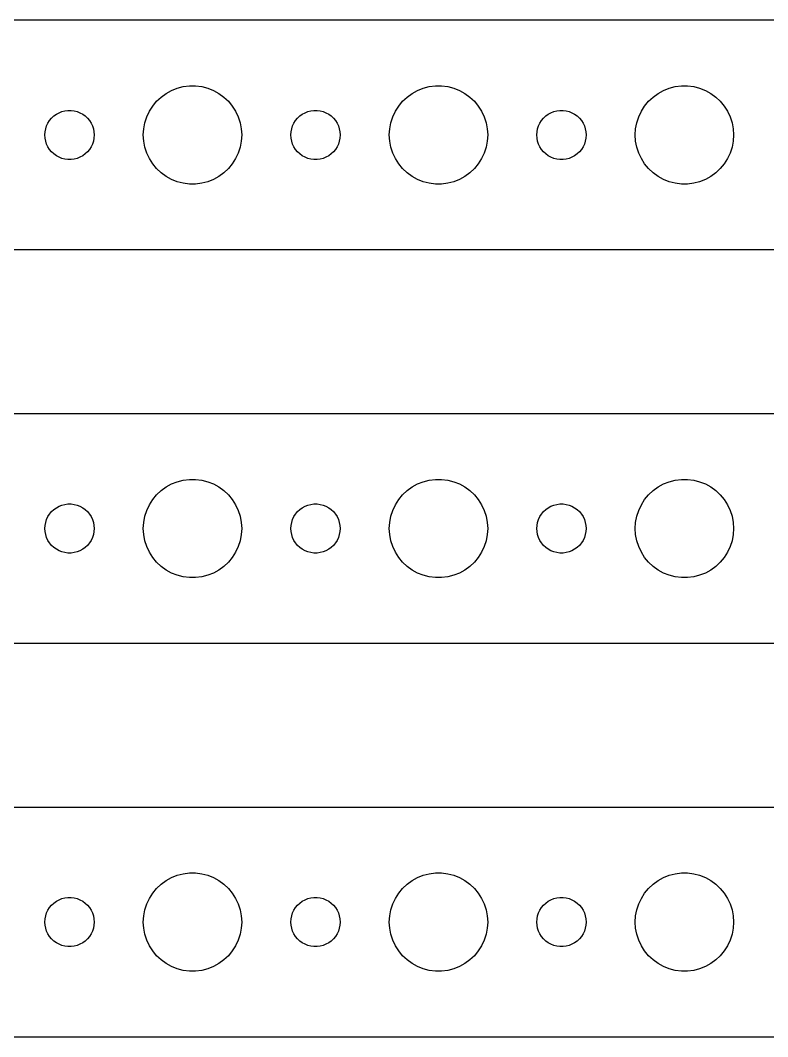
# Model space of a CAD drawing. Header units: metres. Extents: x -90 to 90, y 113 to 223.
# Drawn here: x -3 to 42.6, y 161 to 223 of the extents above; entities that cross this region are included whole.
import ezdxf

# ---------------------------------------------------------------- set-up
doc = ezdxf.new("R2010")
doc.units = ezdxf.units.M

msp = doc.modelspace()

# ---------------------------------------------------------------- linework, layer by layer
for p, q in [((84.8139, 222.99), (-84.8139, 222.99)), ((6.22266, 218.714), (6.57294, 218.853)), ((6.57294, 218.853), (6.93785, 218.947)), ((6.93785, 218.947), (7.31161, 218.994)), ((7.31161, 218.994), (7.68837, 218.994)), ((7.68837, 218.994), (8.06213, 218.947)), ((8.06213, 218.947), (8.42705, 218.853)), ((8.42705, 218.853), (8.77733, 218.714)), ((21.2227, 218.714), (21.5729, 218.853)), ((21.5729, 218.853), (21.9379, 218.947)), ((21.9379, 218.947), (22.3116, 218.994)), ((22.3116, 218.994), (22.6884, 218.994)), ((22.6884, 218.994), (23.0621, 218.947)), ((23.0621, 218.947), (23.427, 218.853)), ((23.427, 218.853), (23.7773, 218.714)), ((36.2227, 218.714), (36.5729, 218.853)), ((36.5729, 218.853), (36.9379, 218.947)), ((36.9379, 218.947), (37.3116, 218.994)), ((37.3116, 218.994), (37.6884, 218.994)), ((37.6884, 218.994), (38.0621, 218.947)), ((38.0621, 218.947), (38.427, 218.853)), ((38.427, 218.853), (38.7773, 218.714)), ((5.31308, 218.054), (5.58772, 218.312)), ((5.58772, 218.312), (5.89252, 218.533)), ((5.89252, 218.533), (6.22266, 218.714)), ((8.77733, 218.714), (9.10747, 218.533)), ((9.10747, 218.533), (9.41226, 218.312)), ((9.41226, 218.312), (9.6869, 218.054)), ((20.3131, 218.054), (20.5877, 218.312)), ((20.5877, 218.312), (20.8925, 218.533)), ((20.8925, 218.533), (21.2227, 218.714)), ((23.7773, 218.714), (24.1075, 218.533)), ((24.1075, 218.533), (24.4123, 218.312)), ((24.4123, 218.312), (24.6869, 218.054)), ((35.3131, 218.054), (35.5877, 218.312)), ((35.5877, 218.312), (35.8925, 218.533)), ((35.8925, 218.533), (36.2227, 218.714)), ((38.7773, 218.714), (39.1075, 218.533)), ((39.1075, 218.533), (39.4123, 218.312)), ((39.4123, 218.312), (39.6869, 218.054)), ((4.87108, 217.445), (5.07294, 217.763)), ((5.07294, 217.763), (5.31308, 218.054)), ((9.6869, 218.054), (9.92705, 217.763)), ((9.92705, 217.763), (10.1289, 217.445)), ((19.8711, 217.445), (20.0729, 217.763)), ((20.0729, 217.763), (20.3131, 218.054)), ((24.6869, 218.054), (24.927, 217.763)), ((24.927, 217.763), (25.1289, 217.445)), ((34.8711, 217.445), (35.0729, 217.763)), ((35.0729, 217.763), (35.3131, 218.054)), ((39.6869, 218.054), (39.927, 217.763)), ((39.927, 217.763), (40.1289, 217.445)), ((-1.21352, 216.882), (-1.09344, 217.027)), ((-1.09344, 217.027), (-0.95613, 217.156)), ((-0.95613, 217.156), (-0.80373, 217.266)), ((-0.80373, 217.266), (-0.63866, 217.357)), ((-0.63866, 217.357), (-0.46352, 217.427)), ((-0.46352, 217.427), (-0.28107, 217.473)), ((-0.28107, 217.473), (-0.09418, 217.497)), ((-0.09418, 217.497), (0.09418, 217.497)), ((0.09418, 217.497), (0.28107, 217.473)), ((0.28107, 217.473), (0.46352, 217.427)), ((0.46352, 217.427), (0.63866, 217.357)), ((0.63866, 217.357), (0.80373, 217.266)), ((0.80373, 217.266), (0.95613, 217.156)), ((0.95613, 217.156), (1.09344, 217.027)), ((1.09344, 217.027), (1.21352, 216.882)), ((4.59424, 216.746), (4.71066, 217.104)), ((4.71066, 217.104), (4.87108, 217.445)), ((10.1289, 217.445), (10.2893, 217.104)), ((10.2893, 217.104), (10.4057, 216.746)), ((13.7865, 216.882), (13.9065, 217.027)), ((13.9065, 217.027), (14.0439, 217.156)), ((14.0439, 217.156), (14.1963, 217.266)), ((14.1963, 217.266), (14.3613, 217.357)), ((14.3613, 217.357), (14.5365, 217.427)), ((14.5365, 217.427), (14.7189, 217.473)), ((14.7189, 217.473), (14.9058, 217.497)), ((14.9058, 217.497), (15.0942, 217.497)), ((15.0942, 217.497), (15.2811, 217.473)), ((15.2811, 217.473), (15.4635, 217.427)), ((15.4635, 217.427), (15.6387, 217.357)), ((15.6387, 217.357), (15.8037, 217.266)), ((15.8037, 217.266), (15.9561, 217.156)), ((15.9561, 217.156), (16.0934, 217.027)), ((16.0934, 217.027), (16.2135, 216.882)), ((19.5942, 216.746), (19.7107, 217.104)), ((19.7107, 217.104), (19.8711, 217.445)), ((25.1289, 217.445), (25.2893, 217.104)), ((25.2893, 217.104), (25.4057, 216.746)), ((28.7865, 216.882), (28.9065, 217.027)), ((28.9065, 217.027), (29.0439, 217.156)), ((29.0439, 217.156), (29.1963, 217.266)), ((29.1963, 217.266), (29.3613, 217.357)), ((29.3613, 217.357), (29.5365, 217.427)), ((29.5365, 217.427), (29.7189, 217.473)), ((29.7189, 217.473), (29.9058, 217.497)), ((29.9058, 217.497), (30.0942, 217.497)), ((30.0942, 217.497), (30.2811, 217.473)), ((30.2811, 217.473), (30.4635, 217.427)), ((30.4635, 217.427), (30.6387, 217.357)), ((30.6387, 217.357), (30.8037, 217.266)), ((30.8037, 217.266), (30.9561, 217.156)), ((30.9561, 217.156), (31.0934, 217.027)), ((31.0934, 217.027), (31.2135, 216.882)), ((34.5942, 216.746), (34.7107, 217.104)), ((34.7107, 217.104), (34.8711, 217.445)), ((40.1289, 217.445), (40.2893, 217.104)), ((40.2893, 217.104), (40.4057, 216.746)), ((-1.48816, 216.188), (-1.45287, 216.373)), ((-1.45287, 216.373), (-1.39465, 216.552)), ((-1.39465, 216.552), (-1.31445, 216.723)), ((-1.31445, 216.723), (-1.21352, 216.882)), ((1.21352, 216.882), (1.31445, 216.723)), ((1.31445, 216.723), (1.39465, 216.552)), ((1.39465, 216.552), (1.45287, 216.373)), ((1.45287, 216.373), (1.48816, 216.188)), ((4.5, 216), (4.52365, 216.376)), ((4.52365, 216.376), (4.59424, 216.746)), ((10.4057, 216.746), (10.4763, 216.376)), ((10.4763, 216.376), (10.5, 216)), ((13.5118, 216.188), (13.5471, 216.373)), ((13.5471, 216.373), (13.6053, 216.552)), ((13.6053, 216.552), (13.6855, 216.723)), ((13.6855, 216.723), (13.7865, 216.882)), ((16.2135, 216.882), (16.3145, 216.723)), ((16.3145, 216.723), (16.3947, 216.552)), ((16.3947, 216.552), (16.4529, 216.373)), ((16.4529, 216.373), (16.4882, 216.188)), ((19.5, 216), (19.5237, 216.376)), ((19.5237, 216.376), (19.5942, 216.746)), ((25.4057, 216.746), (25.4763, 216.376)), ((25.4763, 216.376), (25.5, 216)), ((28.5118, 216.188), (28.5471, 216.373)), ((28.5471, 216.373), (28.6053, 216.552)), ((28.6053, 216.552), (28.6855, 216.723)), ((28.6855, 216.723), (28.7865, 216.882)), ((31.2135, 216.882), (31.3145, 216.723)), ((31.3145, 216.723), (31.3947, 216.552)), ((31.3947, 216.552), (31.4529, 216.373)), ((31.4529, 216.373), (31.4882, 216.188)), ((34.5, 216), (34.5237, 216.376)), ((34.5237, 216.376), (34.5942, 216.746)), ((40.4057, 216.746), (40.4763, 216.376)), ((40.4763, 216.376), (40.5, 216)), ((-1.5, 216), (-1.48816, 216.188)), ((-1.48816, 215.812), (-1.5, 216)), ((-1.45287, 215.627), (-1.48816, 215.812)), ((1.48816, 215.812), (1.45287, 215.627)), ((1.48816, 216.188), (1.5, 216)), ((1.5, 216), (1.48816, 215.812)), ((4.52365, 215.624), (4.5, 216)), ((10.5, 216), (10.4763, 215.624)), ((13.5, 216), (13.5118, 216.188)), ((13.5118, 215.812), (13.5, 216)), ((13.5471, 215.627), (13.5118, 215.812)), ((16.4882, 215.812), (16.4529, 215.627)), ((16.4882, 216.188), (16.5, 216)), ((16.5, 216), (16.4882, 215.812)), ((19.5237, 215.624), (19.5, 216)), ((25.5, 216), (25.4763, 215.624)), ((28.5, 216), (28.5118, 216.188)), ((28.5118, 215.812), (28.5, 216)), ((28.5471, 215.627), (28.5118, 215.812)), ((31.4882, 215.812), (31.4529, 215.627)), ((31.4882, 216.188), (31.5, 216)), ((31.5, 216), (31.4882, 215.812)), ((34.5237, 215.624), (34.5, 216)), ((40.5, 216), (40.4763, 215.624)), ((-1.39465, 215.448), (-1.45287, 215.627)), ((-1.31445, 215.277), (-1.39465, 215.448)), ((-1.21352, 215.118), (-1.31445, 215.277)), ((-1.09344, 214.973), (-1.21352, 215.118)), ((1.21352, 215.118), (1.09344, 214.973)), ((1.31445, 215.277), (1.21352, 215.118)), ((1.39465, 215.448), (1.31445, 215.277)), ((1.45287, 215.627), (1.39465, 215.448)), ((4.59424, 215.254), (4.52365, 215.624)), ((4.71066, 214.896), (4.59424, 215.254)), ((10.4057, 215.254), (10.2893, 214.896)), ((10.4763, 215.624), (10.4057, 215.254)), ((13.6053, 215.448), (13.5471, 215.627)), ((13.6855, 215.277), (13.6053, 215.448)), ((13.7865, 215.118), (13.6855, 215.277)), ((13.9065, 214.973), (13.7865, 215.118)), ((16.2135, 215.118), (16.0934, 214.973)), ((16.3145, 215.277), (16.2135, 215.118)), ((16.3947, 215.448), (16.3145, 215.277)), ((16.4529, 215.627), (16.3947, 215.448)), ((19.5942, 215.254), (19.5237, 215.624)), ((19.7107, 214.896), (19.5942, 215.254)), ((25.4057, 215.254), (25.2893, 214.896)), ((25.4763, 215.624), (25.4057, 215.254)), ((28.6053, 215.448), (28.5471, 215.627)), ((28.6855, 215.277), (28.6053, 215.448)), ((28.7865, 215.118), (28.6855, 215.277)), ((28.9065, 214.973), (28.7865, 215.118)), ((31.2135, 215.118), (31.0934, 214.973)), ((31.3145, 215.277), (31.2135, 215.118)), ((31.3947, 215.448), (31.3145, 215.277)), ((31.4529, 215.627), (31.3947, 215.448)), ((34.5942, 215.254), (34.5237, 215.624)), ((34.7107, 214.896), (34.5942, 215.254)), ((40.4057, 215.254), (40.2893, 214.896)), ((40.4763, 215.624), (40.4057, 215.254)), ((-0.95613, 214.844), (-1.09344, 214.973)), ((-0.80373, 214.734), (-0.95613, 214.844)), ((-0.63866, 214.643), (-0.80373, 214.734)), ((-0.46352, 214.573), (-0.63866, 214.643)), ((-0.28107, 214.527), (-0.46352, 214.573)), ((-0.09418, 214.503), (-0.28107, 214.527)), ((0.09418, 214.503), (-0.09418, 214.503)), ((0.28107, 214.527), (0.09418, 214.503)), ((0.46352, 214.573), (0.28107, 214.527)), ((0.63866, 214.643), (0.46352, 214.573)), ((0.80373, 214.734), (0.63866, 214.643)), ((0.95613, 214.844), (0.80373, 214.734)), ((1.09344, 214.973), (0.95613, 214.844)), ((4.87108, 214.555), (4.71066, 214.896)), ((5.07294, 214.237), (4.87108, 214.555)), ((10.1289, 214.555), (9.92705, 214.237)), ((10.2893, 214.896), (10.1289, 214.555)), ((14.0439, 214.844), (13.9065, 214.973)), ((14.1963, 214.734), (14.0439, 214.844)), ((14.3613, 214.643), (14.1963, 214.734)), ((14.5365, 214.573), (14.3613, 214.643)), ((14.7189, 214.527), (14.5365, 214.573)), ((14.9058, 214.503), (14.7189, 214.527)), ((15.0942, 214.503), (14.9058, 214.503)), ((15.2811, 214.527), (15.0942, 214.503)), ((15.4635, 214.573), (15.2811, 214.527)), ((15.6387, 214.643), (15.4635, 214.573)), ((15.8037, 214.734), (15.6387, 214.643)), ((15.9561, 214.844), (15.8037, 214.734)), ((16.0934, 214.973), (15.9561, 214.844)), ((19.8711, 214.555), (19.7107, 214.896)), ((20.0729, 214.237), (19.8711, 214.555)), ((25.1289, 214.555), (24.927, 214.237)), ((25.2893, 214.896), (25.1289, 214.555)), ((29.0439, 214.844), (28.9065, 214.973)), ((29.1963, 214.734), (29.0439, 214.844)), ((29.3613, 214.643), (29.1963, 214.734)), ((29.5365, 214.573), (29.3613, 214.643)), ((29.7189, 214.527), (29.5365, 214.573)), ((29.9058, 214.503), (29.7189, 214.527)), ((30.0942, 214.503), (29.9058, 214.503)), ((30.2811, 214.527), (30.0942, 214.503)), ((30.4635, 214.573), (30.2811, 214.527)), ((30.6387, 214.643), (30.4635, 214.573)), ((30.8037, 214.734), (30.6387, 214.643)), ((30.9561, 214.844), (30.8037, 214.734)), ((31.0934, 214.973), (30.9561, 214.844)), ((34.8711, 214.555), (34.7107, 214.896)), ((35.0729, 214.237), (34.8711, 214.555)), ((40.1289, 214.555), (39.927, 214.237)), ((40.2893, 214.896), (40.1289, 214.555)), ((5.31308, 213.946), (5.07294, 214.237)), ((5.58772, 213.688), (5.31308, 213.946)), ((9.6869, 213.946), (9.41226, 213.688)), ((9.92705, 214.237), (9.6869, 213.946)), ((20.3131, 213.946), (20.0729, 214.237)), ((20.5877, 213.688), (20.3131, 213.946)), ((24.6869, 213.946), (24.4123, 213.688)), ((24.927, 214.237), (24.6869, 213.946)), ((35.3131, 213.946), (35.0729, 214.237)), ((35.5877, 213.688), (35.3131, 213.946)), ((39.6869, 213.946), (39.4123, 213.688)), ((39.927, 214.237), (39.6869, 213.946)), ((5.89252, 213.467), (5.58772, 213.688)), ((6.22266, 213.286), (5.89252, 213.467)), ((6.57294, 213.147), (6.22266, 213.286)), ((8.77733, 213.286), (8.42705, 213.147)), ((9.10747, 213.467), (8.77733, 213.286)), ((9.41226, 213.688), (9.10747, 213.467)), ((20.8925, 213.467), (20.5877, 213.688)), ((21.2227, 213.286), (20.8925, 213.467)), ((21.5729, 213.147), (21.2227, 213.286)), ((23.7773, 213.286), (23.427, 213.147)), ((24.1075, 213.467), (23.7773, 213.286)), ((24.4123, 213.688), (24.1075, 213.467)), ((35.8925, 213.467), (35.5877, 213.688)), ((36.2227, 213.286), (35.8925, 213.467)), ((36.5729, 213.147), (36.2227, 213.286)), ((38.7773, 213.286), (38.427, 213.147)), ((39.1075, 213.467), (38.7773, 213.286)), ((39.4123, 213.688), (39.1075, 213.467)), ((6.93785, 213.053), (6.57294, 213.147)), ((7.31161, 213.006), (6.93785, 213.053)), ((7.68837, 213.006), (7.31161, 213.006)), ((8.06213, 213.053), (7.68837, 213.006)), ((8.42705, 213.147), (8.06213, 213.053)), ((21.9379, 213.053), (21.5729, 213.147)), ((22.3116, 213.006), (21.9379, 213.053)), ((22.6884, 213.006), (22.3116, 213.006)), ((23.0621, 213.053), (22.6884, 213.006)), ((23.427, 213.147), (23.0621, 213.053)), ((36.9379, 213.053), (36.5729, 213.147)), ((37.3116, 213.006), (36.9379, 213.053)), ((37.6884, 213.006), (37.3116, 213.006)), ((38.0621, 213.053), (37.6884, 213.006)), ((38.427, 213.147), (38.0621, 213.053)), ((-84.8139, 209.01), (84.8139, 209.01)), ((84.8139, 198.99), (-84.8139, 198.99)), ((5.89252, 194.533), (6.22266, 194.714)), ((6.22266, 194.714), (6.57294, 194.853)), ((6.57294, 194.853), (6.93785, 194.947)), ((6.93785, 194.947), (7.31161, 194.994)), ((7.31161, 194.994), (7.68837, 194.994)), ((7.68837, 194.994), (8.06213, 194.947)), ((8.06213, 194.947), (8.42705, 194.853)), ((8.42705, 194.853), (8.77733, 194.714)), ((8.77733, 194.714), (9.10747, 194.533)), ((20.8925, 194.533), (21.2227, 194.714)), ((21.2227, 194.714), (21.5729, 194.853)), ((21.5729, 194.853), (21.9379, 194.947)), ((21.9379, 194.947), (22.3116, 194.994)), ((22.3116, 194.994), (22.6884, 194.994)), ((22.6884, 194.994), (23.0621, 194.947)), ((23.0621, 194.947), (23.427, 194.853)), ((23.427, 194.853), (23.7773, 194.714)), ((23.7773, 194.714), (24.1075, 194.533)), ((35.8925, 194.533), (36.2227, 194.714)), ((36.2227, 194.714), (36.5729, 194.853)), ((36.5729, 194.853), (36.9379, 194.947)), ((36.9379, 194.947), (37.3116, 194.994)), ((37.3116, 194.994), (37.6884, 194.994)), ((37.6884, 194.994), (38.0621, 194.947)), ((38.0621, 194.947), (38.427, 194.853)), ((38.427, 194.853), (38.7773, 194.714)), ((38.7773, 194.714), (39.1075, 194.533)), ((5.07294, 193.763), (5.31308, 194.054)), ((5.31308, 194.054), (5.58772, 194.312)), ((5.58772, 194.312), (5.89252, 194.533)), ((9.10747, 194.533), (9.41226, 194.312)), ((9.41226, 194.312), (9.6869, 194.054)), ((9.6869, 194.054), (9.92705, 193.763)), ((20.0729, 193.763), (20.3131, 194.054)), ((20.3131, 194.054), (20.5877, 194.312)), ((20.5877, 194.312), (20.8925, 194.533)), ((24.1075, 194.533), (24.4123, 194.312)), ((24.4123, 194.312), (24.6869, 194.054)), ((24.6869, 194.054), (24.927, 193.763)), ((35.0729, 193.763), (35.3131, 194.054)), ((35.3131, 194.054), (35.5877, 194.312)), ((35.5877, 194.312), (35.8925, 194.533)), ((39.1075, 194.533), (39.4123, 194.312)), ((39.4123, 194.312), (39.6869, 194.054)), ((39.6869, 194.054), (39.927, 193.763)), ((-0.63866, 193.357), (-0.46352, 193.427)), ((-0.46352, 193.427), (-0.28107, 193.473)), ((-0.28107, 193.473), (-0.09418, 193.497)), ((-0.09418, 193.497), (0.09418, 193.497)), ((0.09418, 193.497), (0.28107, 193.473)), ((0.28107, 193.473), (0.46352, 193.427)), ((0.46352, 193.427), (0.63866, 193.357)), ((4.71066, 193.104), (4.87108, 193.445)), ((4.87108, 193.445), (5.07294, 193.763)), ((9.92705, 193.763), (10.1289, 193.445)), ((10.1289, 193.445), (10.2893, 193.104)), ((14.3613, 193.357), (14.5365, 193.427)), ((14.5365, 193.427), (14.7189, 193.473)), ((14.7189, 193.473), (14.9058, 193.497)), ((14.9058, 193.497), (15.0942, 193.497)), ((15.0942, 193.497), (15.2811, 193.473)), ((15.2811, 193.473), (15.4635, 193.427)), ((15.4635, 193.427), (15.6387, 193.357)), ((19.7107, 193.104), (19.8711, 193.445)), ((19.8711, 193.445), (20.0729, 193.763)), ((24.927, 193.763), (25.1289, 193.445)), ((25.1289, 193.445), (25.2893, 193.104)), ((29.3613, 193.357), (29.5365, 193.427)), ((29.5365, 193.427), (29.7189, 193.473)), ((29.7189, 193.473), (29.9058, 193.497)), ((29.9058, 193.497), (30.0942, 193.497)), ((30.0942, 193.497), (30.2811, 193.473)), ((30.2811, 193.473), (30.4635, 193.427)), ((30.4635, 193.427), (30.6387, 193.357)), ((34.7107, 193.104), (34.8711, 193.445)), ((34.8711, 193.445), (35.0729, 193.763)), ((39.927, 193.763), (40.1289, 193.445)), ((40.1289, 193.445), (40.2893, 193.104)), ((-1.31445, 192.723), (-1.21352, 192.882)), ((-1.21352, 192.882), (-1.09344, 193.027)), ((-1.09344, 193.027), (-0.95613, 193.156)), ((-0.95613, 193.156), (-0.80373, 193.266)), ((-0.80373, 193.266), (-0.63866, 193.357)), ((0.63866, 193.357), (0.80373, 193.266)), ((0.80373, 193.266), (0.95613, 193.156)), ((0.95613, 193.156), (1.09344, 193.027)), ((1.09344, 193.027), (1.21352, 192.882)), ((1.21352, 192.882), (1.31445, 192.723)), ((4.59424, 192.746), (4.71066, 193.104)), ((10.2893, 193.104), (10.4057, 192.746)), ((13.6855, 192.723), (13.7865, 192.882)), ((13.7865, 192.882), (13.9065, 193.027)), ((13.9065, 193.027), (14.0439, 193.156)), ((14.0439, 193.156), (14.1963, 193.266)), ((14.1963, 193.266), (14.3613, 193.357)), ((15.6387, 193.357), (15.8037, 193.266)), ((15.8037, 193.266), (15.9561, 193.156)), ((15.9561, 193.156), (16.0934, 193.027)), ((16.0934, 193.027), (16.2135, 192.882)), ((16.2135, 192.882), (16.3145, 192.723)), ((19.5942, 192.746), (19.7107, 193.104)), ((25.2893, 193.104), (25.4057, 192.746)), ((28.6855, 192.723), (28.7865, 192.882)), ((28.7865, 192.882), (28.9065, 193.027)), ((28.9065, 193.027), (29.0439, 193.156)), ((29.0439, 193.156), (29.1963, 193.266)), ((29.1963, 193.266), (29.3613, 193.357)), ((30.6387, 193.357), (30.8037, 193.266)), ((30.8037, 193.266), (30.9561, 193.156)), ((30.9561, 193.156), (31.0934, 193.027)), ((31.0934, 193.027), (31.2135, 192.882)), ((31.2135, 192.882), (31.3145, 192.723)), ((34.5942, 192.746), (34.7107, 193.104)), ((40.2893, 193.104), (40.4057, 192.746)), ((-1.5, 192), (-1.48816, 192.188)), ((-1.48816, 192.188), (-1.45287, 192.373)), ((-1.45287, 192.373), (-1.39465, 192.552)), ((-1.39465, 192.552), (-1.31445, 192.723)), ((1.31445, 192.723), (1.39465, 192.552)), ((1.39465, 192.552), (1.45287, 192.373)), ((1.45287, 192.373), (1.48816, 192.188)), ((1.48816, 192.188), (1.5, 192)), ((4.5, 192), (4.52365, 192.376)), ((4.52365, 192.376), (4.59424, 192.746)), ((10.4057, 192.746), (10.4763, 192.376)), ((10.4763, 192.376), (10.5, 192)), ((13.5, 192), (13.5118, 192.188)), ((13.5118, 192.188), (13.5471, 192.373)), ((13.5471, 192.373), (13.6053, 192.552)), ((13.6053, 192.552), (13.6855, 192.723)), ((16.3145, 192.723), (16.3947, 192.552)), ((16.3947, 192.552), (16.4529, 192.373)), ((16.4529, 192.373), (16.4882, 192.188)), ((16.4882, 192.188), (16.5, 192)), ((19.5, 192), (19.5237, 192.376)), ((19.5237, 192.376), (19.5942, 192.746)), ((25.4057, 192.746), (25.4763, 192.376)), ((25.4763, 192.376), (25.5, 192)), ((28.5, 192), (28.5118, 192.188)), ((28.5118, 192.188), (28.5471, 192.373)), ((28.5471, 192.373), (28.6053, 192.552)), ((28.6053, 192.552), (28.6855, 192.723)), ((31.3145, 192.723), (31.3947, 192.552)), ((31.3947, 192.552), (31.4529, 192.373)), ((31.4529, 192.373), (31.4882, 192.188)), ((31.4882, 192.188), (31.5, 192)), ((34.5, 192), (34.5237, 192.376)), ((34.5237, 192.376), (34.5942, 192.746)), ((40.4057, 192.746), (40.4763, 192.376)), ((40.4763, 192.376), (40.5, 192)), ((-1.48816, 191.812), (-1.5, 192)), ((-1.45287, 191.627), (-1.48816, 191.812)), ((-1.39465, 191.448), (-1.45287, 191.627)), ((1.45287, 191.627), (1.39465, 191.448)), ((1.48816, 191.812), (1.45287, 191.627)), ((1.5, 192), (1.48816, 191.812)), ((4.52365, 191.624), (4.5, 192)), ((4.59424, 191.254), (4.52365, 191.624)), ((10.4763, 191.624), (10.4057, 191.254)), ((10.5, 192), (10.4763, 191.624)), ((13.5118, 191.812), (13.5, 192)), ((13.5471, 191.627), (13.5118, 191.812)), ((13.6053, 191.448), (13.5471, 191.627)), ((16.4529, 191.627), (16.3947, 191.448)), ((16.4882, 191.812), (16.4529, 191.627)), ((16.5, 192), (16.4882, 191.812)), ((19.5237, 191.624), (19.5, 192)), ((19.5942, 191.254), (19.5237, 191.624)), ((25.4763, 191.624), (25.4057, 191.254)), ((25.5, 192), (25.4763, 191.624)), ((28.5118, 191.812), (28.5, 192)), ((28.5471, 191.627), (28.5118, 191.812)), ((28.6053, 191.448), (28.5471, 191.627)), ((31.4529, 191.627), (31.3947, 191.448)), ((31.4882, 191.812), (31.4529, 191.627)), ((31.5, 192), (31.4882, 191.812)), ((34.5237, 191.624), (34.5, 192)), ((34.5942, 191.254), (34.5237, 191.624)), ((40.4763, 191.624), (40.4057, 191.254)), ((40.5, 192), (40.4763, 191.624)), ((-1.31445, 191.277), (-1.39465, 191.448)), ((-1.21352, 191.118), (-1.31445, 191.277)), ((-1.09344, 190.973), (-1.21352, 191.118)), ((-0.95613, 190.844), (-1.09344, 190.973)), ((1.09344, 190.973), (0.95613, 190.844)), ((1.21352, 191.118), (1.09344, 190.973)), ((1.31445, 191.277), (1.21352, 191.118)), ((1.39465, 191.448), (1.31445, 191.277)), ((4.71066, 190.896), (4.59424, 191.254)), ((10.4057, 191.254), (10.2893, 190.896)), ((13.6855, 191.277), (13.6053, 191.448)), ((13.7865, 191.118), (13.6855, 191.277)), ((13.9065, 190.973), (13.7865, 191.118)), ((14.0439, 190.844), (13.9065, 190.973)), ((16.0934, 190.973), (15.9561, 190.844)), ((16.2135, 191.118), (16.0934, 190.973)), ((16.3145, 191.277), (16.2135, 191.118)), ((16.3947, 191.448), (16.3145, 191.277)), ((19.7107, 190.896), (19.5942, 191.254)), ((25.4057, 191.254), (25.2893, 190.896)), ((28.6855, 191.277), (28.6053, 191.448)), ((28.7865, 191.118), (28.6855, 191.277)), ((28.9065, 190.973), (28.7865, 191.118)), ((29.0439, 190.844), (28.9065, 190.973)), ((31.0934, 190.973), (30.9561, 190.844)), ((31.2135, 191.118), (31.0934, 190.973)), ((31.3145, 191.277), (31.2135, 191.118)), ((31.3947, 191.448), (31.3145, 191.277)), ((34.7107, 190.896), (34.5942, 191.254)), ((40.4057, 191.254), (40.2893, 190.896)), ((-0.80373, 190.734), (-0.95613, 190.844)), ((-0.63866, 190.643), (-0.80373, 190.734)), ((-0.46352, 190.573), (-0.63866, 190.643)), ((-0.28107, 190.527), (-0.46352, 190.573)), ((-0.09418, 190.503), (-0.28107, 190.527)), ((0.09418, 190.503), (-0.09418, 190.503)), ((0.28107, 190.527), (0.09418, 190.503)), ((0.46352, 190.573), (0.28107, 190.527)), ((0.63866, 190.643), (0.46352, 190.573)), ((0.80373, 190.734), (0.63866, 190.643)), ((0.95613, 190.844), (0.80373, 190.734)), ((4.87108, 190.555), (4.71066, 190.896)), ((5.07294, 190.237), (4.87108, 190.555)), ((10.1289, 190.555), (9.92705, 190.237)), ((10.2893, 190.896), (10.1289, 190.555)), ((14.1963, 190.734), (14.0439, 190.844)), ((14.3613, 190.643), (14.1963, 190.734)), ((14.5365, 190.573), (14.3613, 190.643)), ((14.7189, 190.527), (14.5365, 190.573)), ((14.9058, 190.503), (14.7189, 190.527)), ((15.0942, 190.503), (14.9058, 190.503)), ((15.2811, 190.527), (15.0942, 190.503)), ((15.4635, 190.573), (15.2811, 190.527)), ((15.6387, 190.643), (15.4635, 190.573)), ((15.8037, 190.734), (15.6387, 190.643)), ((15.9561, 190.844), (15.8037, 190.734)), ((19.8711, 190.555), (19.7107, 190.896)), ((20.0729, 190.237), (19.8711, 190.555)), ((25.1289, 190.555), (24.927, 190.237)), ((25.2893, 190.896), (25.1289, 190.555)), ((29.1963, 190.734), (29.0439, 190.844)), ((29.3613, 190.643), (29.1963, 190.734)), ((29.5365, 190.573), (29.3613, 190.643)), ((29.7189, 190.527), (29.5365, 190.573)), ((29.9058, 190.503), (29.7189, 190.527)), ((30.0942, 190.503), (29.9058, 190.503)), ((30.2811, 190.527), (30.0942, 190.503)), ((30.4635, 190.573), (30.2811, 190.527)), ((30.6387, 190.643), (30.4635, 190.573)), ((30.8037, 190.734), (30.6387, 190.643)), ((30.9561, 190.844), (30.8037, 190.734)), ((34.8711, 190.555), (34.7107, 190.896)), ((35.0729, 190.237), (34.8711, 190.555)), ((40.1289, 190.555), (39.927, 190.237)), ((40.2893, 190.896), (40.1289, 190.555)), ((5.31308, 189.946), (5.07294, 190.237)), ((5.58772, 189.688), (5.31308, 189.946)), ((5.89252, 189.467), (5.58772, 189.688)), ((9.41226, 189.688), (9.10747, 189.467)), ((9.6869, 189.946), (9.41226, 189.688)), ((9.92705, 190.237), (9.6869, 189.946)), ((20.3131, 189.946), (20.0729, 190.237)), ((20.5877, 189.688), (20.3131, 189.946)), ((20.8925, 189.467), (20.5877, 189.688)), ((24.4123, 189.688), (24.1075, 189.467)), ((24.6869, 189.946), (24.4123, 189.688)), ((24.927, 190.237), (24.6869, 189.946)), ((35.3131, 189.946), (35.0729, 190.237)), ((35.5877, 189.688), (35.3131, 189.946)), ((35.8925, 189.467), (35.5877, 189.688)), ((39.4123, 189.688), (39.1075, 189.467)), ((39.6869, 189.946), (39.4123, 189.688)), ((39.927, 190.237), (39.6869, 189.946)), ((6.22266, 189.286), (5.89252, 189.467)), ((6.57294, 189.147), (6.22266, 189.286)), ((6.93785, 189.053), (6.57294, 189.147)), ((7.31161, 189.006), (6.93785, 189.053)), ((8.06213, 189.053), (7.68837, 189.006)), ((8.42705, 189.147), (8.06213, 189.053)), ((8.77733, 189.286), (8.42705, 189.147)), ((9.10747, 189.467), (8.77733, 189.286)), ((21.2227, 189.286), (20.8925, 189.467)), ((21.5729, 189.147), (21.2227, 189.286)), ((21.9379, 189.053), (21.5729, 189.147)), ((22.3116, 189.006), (21.9379, 189.053)), ((23.0621, 189.053), (22.6884, 189.006)), ((23.427, 189.147), (23.0621, 189.053)), ((23.7773, 189.286), (23.427, 189.147)), ((24.1075, 189.467), (23.7773, 189.286)), ((36.2227, 189.286), (35.8925, 189.467)), ((36.5729, 189.147), (36.2227, 189.286)), ((36.9379, 189.053), (36.5729, 189.147)), ((37.3116, 189.006), (36.9379, 189.053)), ((38.0621, 189.053), (37.6884, 189.006)), ((38.427, 189.147), (38.0621, 189.053)), ((38.7773, 189.286), (38.427, 189.147)), ((39.1075, 189.467), (38.7773, 189.286)), ((7.68837, 189.006), (7.31161, 189.006)), ((22.6884, 189.006), (22.3116, 189.006)), ((37.6884, 189.006), (37.3116, 189.006)), ((-84.8139, 185.01), (84.8139, 185.01)), ((84.8139, 174.99), (-84.8139, 174.99)), ((5.58772, 170.312), (5.89252, 170.533)), ((5.89252, 170.533), (6.22266, 170.714)), ((6.22266, 170.714), (6.57294, 170.853)), ((6.57294, 170.853), (6.93785, 170.947)), ((6.93785, 170.947), (7.31161, 170.994)), ((7.31161, 170.994), (7.68837, 170.994)), ((7.68837, 170.994), (8.06213, 170.947)), ((8.06213, 170.947), (8.42705, 170.853)), ((8.42705, 170.853), (8.77733, 170.714)), ((8.77733, 170.714), (9.10747, 170.533)), ((9.10747, 170.533), (9.41226, 170.312)), ((20.5877, 170.312), (20.8925, 170.533)), ((20.8925, 170.533), (21.2227, 170.714)), ((21.2227, 170.714), (21.5729, 170.853)), ((21.5729, 170.853), (21.9379, 170.947)), ((21.9379, 170.947), (22.3116, 170.994)), ((22.3116, 170.994), (22.6884, 170.994)), ((22.6884, 170.994), (23.0621, 170.947)), ((23.0621, 170.947), (23.427, 170.853)), ((23.427, 170.853), (23.7773, 170.714)), ((23.7773, 170.714), (24.1075, 170.533)), ((24.1075, 170.533), (24.4123, 170.312)), ((35.5877, 170.312), (35.8925, 170.533)), ((35.8925, 170.533), (36.2227, 170.714)), ((36.2227, 170.714), (36.5729, 170.853)), ((36.5729, 170.853), (36.9379, 170.947)), ((36.9379, 170.947), (37.3116, 170.994)), ((37.3116, 170.994), (37.6884, 170.994)), ((37.6884, 170.994), (38.0621, 170.947)), ((38.0621, 170.947), (38.427, 170.853)), ((38.427, 170.853), (38.7773, 170.714)), ((38.7773, 170.714), (39.1075, 170.533)), ((39.1075, 170.533), (39.4123, 170.312)), ((5.07294, 169.763), (5.31308, 170.054)), ((5.31308, 170.054), (5.58772, 170.312)), ((9.41226, 170.312), (9.6869, 170.054)), ((9.6869, 170.054), (9.92705, 169.763)), ((20.0729, 169.763), (20.3131, 170.054)), ((20.3131, 170.054), (20.5877, 170.312)), ((24.4123, 170.312), (24.6869, 170.054)), ((24.6869, 170.054), (24.927, 169.763)), ((35.0729, 169.763), (35.3131, 170.054)), ((35.3131, 170.054), (35.5877, 170.312)), ((39.4123, 170.312), (39.6869, 170.054)), ((39.6869, 170.054), (39.927, 169.763)), ((-0.95613, 169.156), (-0.80373, 169.266)), ((-0.80373, 169.266), (-0.63866, 169.357)), ((-0.63866, 169.357), (-0.46352, 169.427)), ((-0.46352, 169.427), (-0.28107, 169.473)), ((-0.28107, 169.473), (-0.09418, 169.497)), ((-0.09418, 169.497), (0.09418, 169.497)), ((0.09418, 169.497), (0.28107, 169.473)), ((0.28107, 169.473), (0.46352, 169.427)), ((0.46352, 169.427), (0.63866, 169.357)), ((0.63866, 169.357), (0.80373, 169.266)), ((0.80373, 169.266), (0.95613, 169.156)), ((4.71066, 169.104), (4.87108, 169.445)), ((4.87108, 169.445), (5.07294, 169.763)), ((9.92705, 169.763), (10.1289, 169.445)), ((10.1289, 169.445), (10.2893, 169.104)), ((14.0439, 169.156), (14.1963, 169.266)), ((14.1963, 169.266), (14.3613, 169.357)), ((14.3613, 169.357), (14.5365, 169.427)), ((14.5365, 169.427), (14.7189, 169.473)), ((14.7189, 169.473), (14.9058, 169.497)), ((14.9058, 169.497), (15.0942, 169.497)), ((15.0942, 169.497), (15.2811, 169.473)), ((15.2811, 169.473), (15.4635, 169.427)), ((15.4635, 169.427), (15.6387, 169.357)), ((15.6387, 169.357), (15.8037, 169.266)), ((15.8037, 169.266), (15.9561, 169.156)), ((19.7107, 169.104), (19.8711, 169.445)), ((19.8711, 169.445), (20.0729, 169.763)), ((24.927, 169.763), (25.1289, 169.445)), ((25.1289, 169.445), (25.2893, 169.104)), ((29.0439, 169.156), (29.1963, 169.266)), ((29.1963, 169.266), (29.3613, 169.357)), ((29.3613, 169.357), (29.5365, 169.427)), ((29.5365, 169.427), (29.7189, 169.473)), ((29.7189, 169.473), (29.9058, 169.497)), ((29.9058, 169.497), (30.0942, 169.497)), ((30.0942, 169.497), (30.2811, 169.473)), ((30.2811, 169.473), (30.4635, 169.427)), ((30.4635, 169.427), (30.6387, 169.357)), ((30.6387, 169.357), (30.8037, 169.266)), ((30.8037, 169.266), (30.9561, 169.156)), ((34.7107, 169.104), (34.8711, 169.445)), ((34.8711, 169.445), (35.0729, 169.763)), ((39.927, 169.763), (40.1289, 169.445)), ((40.1289, 169.445), (40.2893, 169.104)), ((-1.39465, 168.552), (-1.31445, 168.723)), ((-1.31445, 168.723), (-1.21352, 168.882)), ((-1.21352, 168.882), (-1.09344, 169.027)), ((-1.09344, 169.027), (-0.95613, 169.156)), ((0.95613, 169.156), (1.09344, 169.027)), ((1.09344, 169.027), (1.21352, 168.882)), ((1.21352, 168.882), (1.31445, 168.723)), ((1.31445, 168.723), (1.39465, 168.552)), ((4.52365, 168.376), (4.59424, 168.746)), ((4.59424, 168.746), (4.71066, 169.104)), ((10.2893, 169.104), (10.4057, 168.746)), ((10.4057, 168.746), (10.4763, 168.376)), ((13.6053, 168.552), (13.6855, 168.723)), ((13.6855, 168.723), (13.7865, 168.882)), ((13.7865, 168.882), (13.9065, 169.027)), ((13.9065, 169.027), (14.0439, 169.156)), ((15.9561, 169.156), (16.0934, 169.027)), ((16.0934, 169.027), (16.2135, 168.882)), ((16.2135, 168.882), (16.3145, 168.723)), ((16.3145, 168.723), (16.3947, 168.552)), ((19.5237, 168.376), (19.5942, 168.746)), ((19.5942, 168.746), (19.7107, 169.104)), ((25.2893, 169.104), (25.4057, 168.746)), ((25.4057, 168.746), (25.4763, 168.376)), ((28.6053, 168.552), (28.6855, 168.723)), ((28.6855, 168.723), (28.7865, 168.882)), ((28.7865, 168.882), (28.9065, 169.027)), ((28.9065, 169.027), (29.0439, 169.156)), ((30.9561, 169.156), (31.0934, 169.027)), ((31.0934, 169.027), (31.2135, 168.882)), ((31.2135, 168.882), (31.3145, 168.723)), ((31.3145, 168.723), (31.3947, 168.552)), ((34.5237, 168.376), (34.5942, 168.746)), ((34.5942, 168.746), (34.7107, 169.104)), ((40.2893, 169.104), (40.4057, 168.746)), ((40.4057, 168.746), (40.4763, 168.376)), ((-1.5, 168), (-1.48816, 168.188)), ((-1.48816, 167.812), (-1.5, 168)), ((-1.48816, 168.188), (-1.45287, 168.373)), ((-1.45287, 168.373), (-1.39465, 168.552)), ((1.39465, 168.552), (1.45287, 168.373)), ((1.45287, 168.373), (1.48816, 168.188)), ((1.48816, 168.188), (1.5, 168)), ((1.5, 168), (1.48816, 167.812)), ((4.5, 168), (4.52365, 168.376)), ((4.52365, 167.624), (4.5, 168)), ((10.4763, 168.376), (10.5, 168)), ((10.5, 168), (10.4763, 167.624)), ((13.5, 168), (13.5118, 168.188)), ((13.5118, 167.812), (13.5, 168)), ((13.5118, 168.188), (13.5471, 168.373)), ((13.5471, 168.373), (13.6053, 168.552)), ((16.3947, 168.552), (16.4529, 168.373)), ((16.4529, 168.373), (16.4882, 168.188)), ((16.4882, 168.188), (16.5, 168)), ((16.5, 168), (16.4882, 167.812)), ((19.5, 168), (19.5237, 168.376)), ((19.5237, 167.624), (19.5, 168)), ((25.4763, 168.376), (25.5, 168)), ((25.5, 168), (25.4763, 167.624)), ((28.5, 168), (28.5118, 168.188)), ((28.5118, 167.812), (28.5, 168)), ((28.5118, 168.188), (28.5471, 168.373)), ((28.5471, 168.373), (28.6053, 168.552)), ((31.3947, 168.552), (31.4529, 168.373)), ((31.4529, 168.373), (31.4882, 168.188)), ((31.4882, 168.188), (31.5, 168)), ((31.5, 168), (31.4882, 167.812)), ((34.5, 168), (34.5237, 168.376)), ((34.5237, 167.624), (34.5, 168)), ((40.4763, 168.376), (40.5, 168)), ((40.5, 168), (40.4763, 167.624)), ((-1.45287, 167.627), (-1.48816, 167.812)), ((-1.39465, 167.448), (-1.45287, 167.627)), ((-1.31445, 167.277), (-1.39465, 167.448)), ((1.39465, 167.448), (1.31445, 167.277)), ((1.45287, 167.627), (1.39465, 167.448)), ((1.48816, 167.812), (1.45287, 167.627)), ((4.59424, 167.254), (4.52365, 167.624)), ((10.4763, 167.624), (10.4057, 167.254)), ((13.5471, 167.627), (13.5118, 167.812)), ((13.6053, 167.448), (13.5471, 167.627)), ((13.6855, 167.277), (13.6053, 167.448)), ((16.3947, 167.448), (16.3145, 167.277)), ((16.4529, 167.627), (16.3947, 167.448)), ((16.4882, 167.812), (16.4529, 167.627)), ((19.5942, 167.254), (19.5237, 167.624)), ((25.4763, 167.624), (25.4057, 167.254)), ((28.5471, 167.627), (28.5118, 167.812)), ((28.6053, 167.448), (28.5471, 167.627)), ((28.6855, 167.277), (28.6053, 167.448)), ((31.3947, 167.448), (31.3145, 167.277)), ((31.4529, 167.627), (31.3947, 167.448)), ((31.4882, 167.812), (31.4529, 167.627)), ((34.5942, 167.254), (34.5237, 167.624)), ((40.4763, 167.624), (40.4057, 167.254)), ((-1.21352, 167.118), (-1.31445, 167.277)), ((-1.09344, 166.973), (-1.21352, 167.118)), ((-0.95613, 166.844), (-1.09344, 166.973)), ((-0.80373, 166.734), (-0.95613, 166.844)), ((-0.63866, 166.643), (-0.80373, 166.734)), ((0.80373, 166.734), (0.63866, 166.643)), ((0.95613, 166.844), (0.80373, 166.734)), ((1.09344, 166.973), (0.95613, 166.844)), ((1.21352, 167.118), (1.09344, 166.973)), ((1.31445, 167.277), (1.21352, 167.118)), ((4.71066, 166.896), (4.59424, 167.254)), ((4.87108, 166.555), (4.71066, 166.896)), ((10.2893, 166.896), (10.1289, 166.555)), ((10.4057, 167.254), (10.2893, 166.896)), ((13.7865, 167.118), (13.6855, 167.277)), ((13.9065, 166.973), (13.7865, 167.118)), ((14.0439, 166.844), (13.9065, 166.973)), ((14.1963, 166.734), (14.0439, 166.844)), ((14.3613, 166.643), (14.1963, 166.734)), ((15.8037, 166.734), (15.6387, 166.643)), ((15.9561, 166.844), (15.8037, 166.734)), ((16.0934, 166.973), (15.9561, 166.844)), ((16.2135, 167.118), (16.0934, 166.973)), ((16.3145, 167.277), (16.2135, 167.118)), ((19.7107, 166.896), (19.5942, 167.254)), ((19.8711, 166.555), (19.7107, 166.896)), ((25.2893, 166.896), (25.1289, 166.555)), ((25.4057, 167.254), (25.2893, 166.896)), ((28.7865, 167.118), (28.6855, 167.277)), ((28.9065, 166.973), (28.7865, 167.118)), ((29.0439, 166.844), (28.9065, 166.973)), ((29.1963, 166.734), (29.0439, 166.844)), ((29.3613, 166.643), (29.1963, 166.734)), ((30.8037, 166.734), (30.6387, 166.643)), ((30.9561, 166.844), (30.8037, 166.734)), ((31.0934, 166.973), (30.9561, 166.844)), ((31.2135, 167.118), (31.0934, 166.973)), ((31.3145, 167.277), (31.2135, 167.118)), ((34.7107, 166.896), (34.5942, 167.254)), ((34.8711, 166.555), (34.7107, 166.896)), ((40.2893, 166.896), (40.1289, 166.555)), ((40.4057, 167.254), (40.2893, 166.896)), ((-0.46352, 166.573), (-0.63866, 166.643)), ((-0.28107, 166.527), (-0.46352, 166.573)), ((-0.09418, 166.503), (-0.28107, 166.527)), ((0.09418, 166.503), (-0.09418, 166.503)), ((0.28107, 166.527), (0.09418, 166.503)), ((0.46352, 166.573), (0.28107, 166.527)), ((0.63866, 166.643), (0.46352, 166.573)), ((5.07294, 166.237), (4.87108, 166.555)), ((5.31308, 165.946), (5.07294, 166.237)), ((9.92705, 166.237), (9.6869, 165.946)), ((10.1289, 166.555), (9.92705, 166.237)), ((14.5365, 166.573), (14.3613, 166.643)), ((14.7189, 166.527), (14.5365, 166.573)), ((14.9058, 166.503), (14.7189, 166.527)), ((15.0942, 166.503), (14.9058, 166.503)), ((15.2811, 166.527), (15.0942, 166.503)), ((15.4635, 166.573), (15.2811, 166.527)), ((15.6387, 166.643), (15.4635, 166.573)), ((20.0729, 166.237), (19.8711, 166.555)), ((20.3131, 165.946), (20.0729, 166.237)), ((24.927, 166.237), (24.6869, 165.946)), ((25.1289, 166.555), (24.927, 166.237)), ((29.5365, 166.573), (29.3613, 166.643)), ((29.7189, 166.527), (29.5365, 166.573)), ((29.9058, 166.503), (29.7189, 166.527)), ((30.0942, 166.503), (29.9058, 166.503)), ((30.2811, 166.527), (30.0942, 166.503)), ((30.4635, 166.573), (30.2811, 166.527)), ((30.6387, 166.643), (30.4635, 166.573)), ((35.0729, 166.237), (34.8711, 166.555)), ((35.3131, 165.946), (35.0729, 166.237)), ((39.927, 166.237), (39.6869, 165.946)), ((40.1289, 166.555), (39.927, 166.237)), ((5.58772, 165.688), (5.31308, 165.946)), ((5.89252, 165.467), (5.58772, 165.688)), ((9.41226, 165.688), (9.10747, 165.467)), ((9.6869, 165.946), (9.41226, 165.688)), ((20.5877, 165.688), (20.3131, 165.946)), ((20.8925, 165.467), (20.5877, 165.688)), ((24.4123, 165.688), (24.1075, 165.467)), ((24.6869, 165.946), (24.4123, 165.688)), ((35.5877, 165.688), (35.3131, 165.946)), ((35.8925, 165.467), (35.5877, 165.688)), ((39.4123, 165.688), (39.1075, 165.467)), ((39.6869, 165.946), (39.4123, 165.688)), ((6.22266, 165.286), (5.89252, 165.467)), ((6.57294, 165.147), (6.22266, 165.286)), ((6.93785, 165.053), (6.57294, 165.147)), ((7.31161, 165.006), (6.93785, 165.053)), ((7.68837, 165.006), (7.31161, 165.006)), ((8.06213, 165.053), (7.68837, 165.006)), ((8.42705, 165.147), (8.06213, 165.053)), ((8.77733, 165.286), (8.42705, 165.147)), ((9.10747, 165.467), (8.77733, 165.286)), ((21.2227, 165.286), (20.8925, 165.467)), ((21.5729, 165.147), (21.2227, 165.286)), ((21.9379, 165.053), (21.5729, 165.147)), ((22.3116, 165.006), (21.9379, 165.053)), ((22.6884, 165.006), (22.3116, 165.006)), ((23.0621, 165.053), (22.6884, 165.006)), ((23.427, 165.147), (23.0621, 165.053)), ((23.7773, 165.286), (23.427, 165.147)), ((24.1075, 165.467), (23.7773, 165.286)), ((36.2227, 165.286), (35.8925, 165.467)), ((36.5729, 165.147), (36.2227, 165.286)), ((36.9379, 165.053), (36.5729, 165.147)), ((37.3116, 165.006), (36.9379, 165.053)), ((37.6884, 165.006), (37.3116, 165.006)), ((38.0621, 165.053), (37.6884, 165.006)), ((38.427, 165.147), (38.0621, 165.053)), ((38.7773, 165.286), (38.427, 165.147)), ((39.1075, 165.467), (38.7773, 165.286)), ((-84.8139, 161.01), (84.8139, 161.01))]:
    msp.add_line(p, q)

doc.saveas('drawing.dxf')
